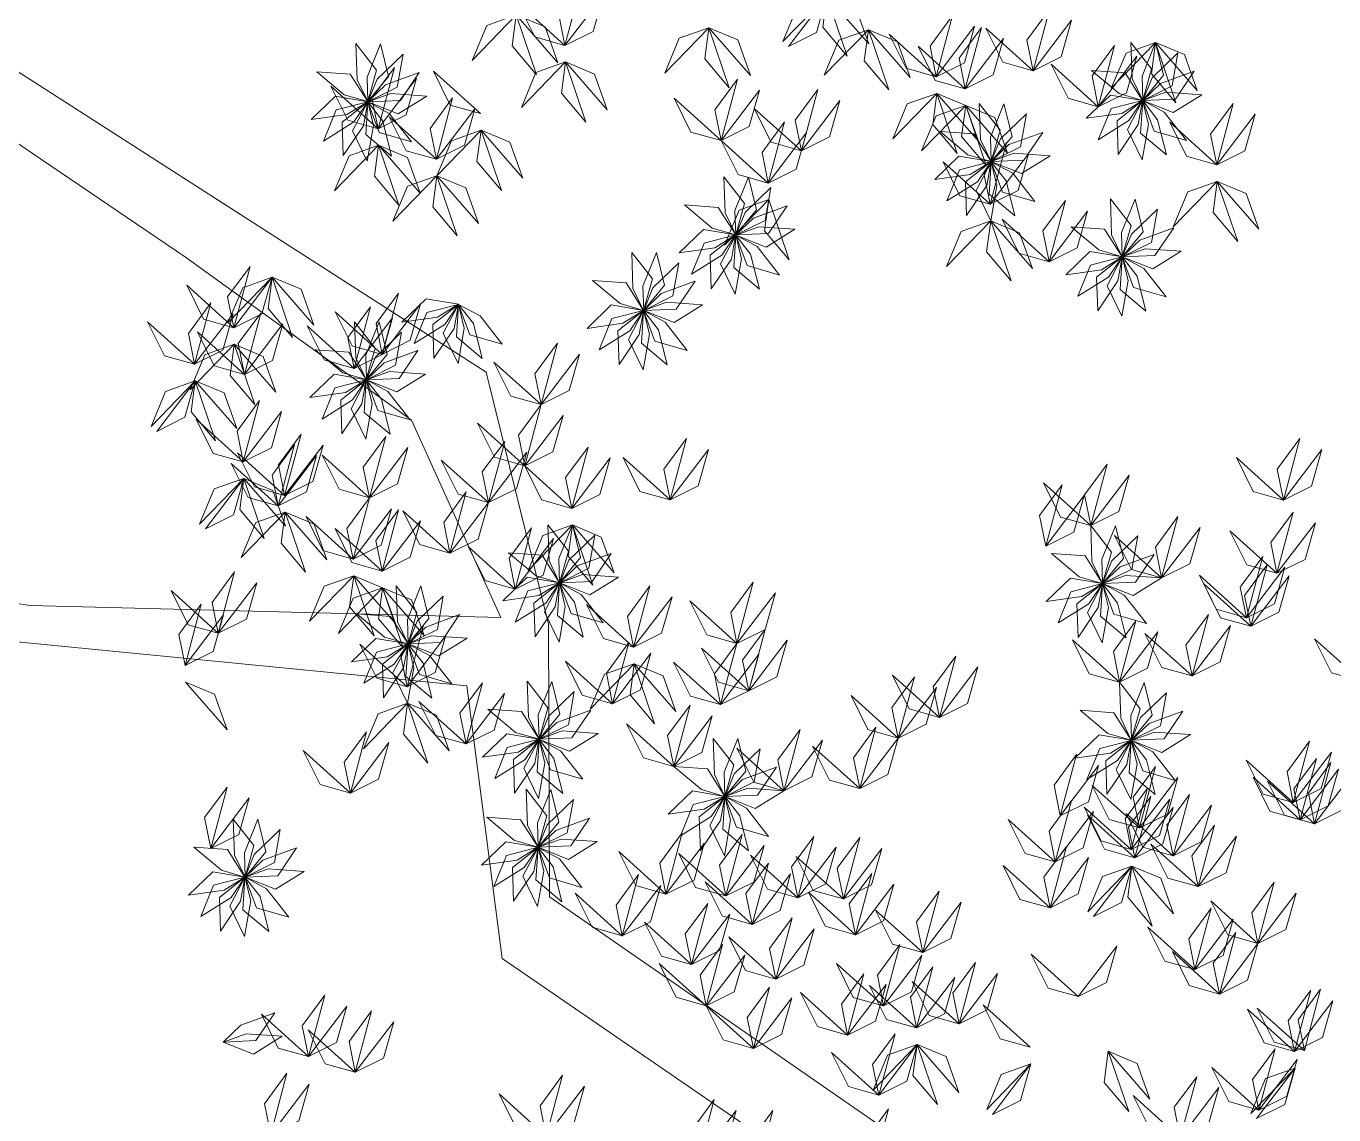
# Model space of a CAD drawing. Header units: inches. Extents: x 4350 to 28384, y -6772 to 993.
# Drawn here: x 8049.1 to 8172.7, y 665.7 to 768.6 of the extents above; entities that cross this region are included whole.
import ezdxf

# ---------------------------------------------------------------- set-up
doc = ezdxf.new("R2010")
doc.units = ezdxf.units.IN
doc.header["$MEASUREMENT"] = 0
doc.layers.add('nascosti', color=1, linetype='Continuous')

msp = doc.modelspace()

# ---------------------------------------------------------------- linework, layer by layer
at = {"layer": 'nascosti', "linetype": 'Continuous', "lineweight": 0}
for points in [[(8201.26, 802.73), (8207.9, 751.17), (8197.17, 690.52), (8179.27, 651.12), (8139.26, 658.06), (8098.54, 686.28), (8098.44, 712.07), (8092.54, 735.9), (8037.6, 771.15)], [(8037.63, 764.71), (8064.13, 746.75), (8085.47, 731.36), (8093.92, 712.69), (8049.43, 713.81), (7974.59, 725.13)], [(8046.22, 710.58), (8090.72, 706.23), (8094.04, 680.46), (8136.07, 651.6), (8156.09, 643.3), (8165.12, 642.04), (8167.71, 637.54), (8167.09, 633.02), (8161.95, 625.91), (8133.69, 598.08), (8113.76, 583.81), (8085.42, 575.32), (8066.06, 578.47), (8031.86, 587.37)]]:
    msp.add_lwpolyline(points, dxfattribs=at)
at = {"layer": 'nascosti', "lineweight": 0}
for points in [[(8099.99, 766.79), (8099.4, 769.69), (8101.53, 772.58), (8099.99, 766.79)], [(8099.99, 766.79), (8102.64, 768.11), (8103.62, 771.56), (8099.99, 766.79)], [(8124.76, 771.45), (8121.96, 770.45), (8120.58, 767.14), (8124.76, 771.45)], [(8121.13, 766.68), (8123.78, 768), (8124.76, 771.45), (8121.13, 766.68)], [(8124.76, 771.45), (8124.37, 768.51), (8126.68, 765.77), (8124.76, 771.45)], [(8124.76, 771.45), (8127.49, 770.31), (8128.7, 766.93), (8124.76, 771.45)], [(8099.99, 766.79), (8097.14, 767.59), (8095.54, 770.81), (8099.99, 766.79)], [(8095.38, 769.67), (8092.59, 768.68), (8091.21, 765.37), (8095.38, 769.67)], [(8095.38, 769.67), (8094.99, 766.74), (8097.31, 763.99), (8095.38, 769.67)], [(8095.38, 769.67), (8098.12, 768.53), (8099.32, 765.15), (8095.38, 769.67)], [(8135.09, 763.82), (8134.51, 766.72), (8136.64, 769.61), (8135.09, 763.82)], [(8144.25, 764.38), (8143.66, 767.29), (8145.79, 770.18), (8144.25, 764.38)], [(8144.25, 764.38), (8146.9, 765.7), (8147.88, 769.16), (8144.25, 764.38)], [(8113.59, 768.46), (8110.8, 767.46), (8109.42, 764.15), (8113.59, 768.46)], [(8113.59, 768.46), (8113.2, 765.52), (8115.52, 762.78), (8113.59, 768.46)], [(8113.59, 768.46), (8116.33, 767.32), (8117.53, 763.94), (8113.59, 768.46)], [(8128.68, 768.27), (8125.88, 767.28), (8124.5, 763.96), (8128.68, 768.27)], [(8128.68, 768.27), (8128.29, 765.33), (8130.6, 762.59), (8128.68, 768.27)], [(8128.68, 768.27), (8131.41, 767.13), (8132.62, 763.75), (8128.68, 768.27)], [(8135.09, 763.82), (8132.24, 764.62), (8130.64, 767.84), (8135.09, 763.82)], [(8135.09, 763.82), (8137.75, 765.14), (8138.72, 768.59), (8135.09, 763.82)], [(8137.83, 762.68), (8137.24, 765.58), (8139.37, 768.47), (8137.83, 762.68)], [(8144.25, 764.38), (8141.39, 765.19), (8139.79, 768.4), (8144.25, 764.38)], [(8080.23, 766.95), (8080.34, 763.54), (8081.35, 761.47), (8082.18, 764.44), (8080.23, 766.95)], [(8082.56, 766.93), (8081.28, 763.77), (8081.35, 761.47), (8083.32, 763.84), (8082.56, 766.93)], [(8137.83, 762.68), (8134.98, 763.48), (8133.38, 766.7), (8137.83, 762.68)], [(8137.83, 762.68), (8140.48, 764), (8141.46, 767.45), (8137.83, 762.68)], [(8150.41, 760.99), (8149.83, 763.9), (8151.95, 766.79), (8150.41, 760.99)], [(8155.82, 767.05), (8153.03, 766.06), (8151.64, 762.74), (8155.82, 767.05)], [(8153.49, 767.07), (8153.61, 763.66), (8154.61, 761.59), (8155.44, 764.56), (8153.49, 767.07)], [(8155.82, 767.05), (8154.54, 763.89), (8154.61, 761.59), (8156.58, 763.96), (8155.82, 767.05)], [(8155.82, 767.05), (8155.43, 764.11), (8157.74, 761.37), (8155.82, 767.05)], [(8155.82, 767.05), (8158.55, 765.91), (8159.76, 762.53), (8155.82, 767.05)], [(8084.68, 765.97), (8082.23, 763.6), (8081.35, 761.46), (8084.12, 762.83), (8084.68, 765.97)], [(8150.41, 760.99), (8153.06, 762.31), (8154.04, 765.77), (8150.41, 760.99)], [(8157.94, 766.09), (8155.49, 763.72), (8154.62, 761.58), (8157.38, 762.95), (8157.94, 766.09)], [(8076.52, 764.3), (8079.13, 762.11), (8081.34, 761.47), (8079.69, 764.07), (8076.52, 764.3)], [(8086.22, 764.22), (8083.02, 763.06), (8081.35, 761.46), (8084.44, 761.59), (8086.22, 764.22)], [(8082.32, 758.91), (8081.73, 761.82), (8083.86, 764.71), (8082.32, 758.91)], [(8092, 760.33), (8089.15, 761.14), (8087.55, 764.35), (8092, 760.33)], [(8100.04, 765.22), (8097.25, 764.22), (8095.87, 760.91), (8100.04, 765.22)], [(8100.04, 765.22), (8099.65, 762.28), (8101.97, 759.54), (8100.04, 765.22)], [(8100.04, 765.22), (8102.78, 764.08), (8103.98, 760.7), (8100.04, 765.22)], [(8150.41, 760.99), (8147.56, 761.8), (8145.96, 765.01), (8150.41, 760.99)], [(8149.78, 764.42), (8152.39, 762.23), (8154.6, 761.59), (8152.95, 764.19), (8149.78, 764.42)], [(8159.48, 764.34), (8156.28, 763.18), (8154.62, 761.58), (8157.7, 761.71), (8159.48, 764.34)], [(8082.32, 758.91), (8079.46, 759.72), (8077.86, 762.93), (8082.32, 758.91)], [(8082.32, 758.91), (8084.97, 760.23), (8085.95, 763.69), (8082.32, 758.91)], [(8114.75, 757.79), (8114.17, 760.69), (8116.29, 763.58), (8114.75, 757.79)], [(8076, 759.77), (8079.38, 760.24), (8081.34, 761.46), (8078.3, 761.97), (8076, 759.77)], [(8086.92, 762), (8083.52, 762.24), (8081.35, 761.46), (8084.22, 760.32), (8086.92, 762)], [(8087.83, 756.02), (8087.24, 758.93), (8089.37, 761.82), (8087.83, 756.02)], [(8114.75, 757.79), (8111.9, 758.59), (8110.3, 761.81), (8114.75, 757.79)], [(8114.75, 757.79), (8117.4, 759.11), (8118.38, 762.56), (8114.75, 757.79)], [(8122.34, 756.81), (8121.76, 759.72), (8123.89, 762.61), (8122.34, 756.81)], [(8122.34, 756.81), (8125, 758.14), (8125.98, 761.59), (8122.34, 756.81)], [(8135.15, 762.25), (8132.35, 761.26), (8130.97, 757.94), (8135.15, 762.25)], [(8135.15, 762.25), (8134.76, 759.31), (8137.07, 756.57), (8135.15, 762.25)], [(8135.15, 762.25), (8137.88, 761.11), (8139.09, 757.73), (8135.15, 762.25)], [(8149.26, 759.89), (8152.64, 760.36), (8154.6, 761.58), (8151.56, 762.09), (8149.26, 759.89)], [(8150.41, 757.86), (8153.3, 759.67), (8154.6, 761.58), (8151.61, 760.81), (8150.41, 757.86)], [(8152.29, 756.48), (8154.19, 759.3), (8154.6, 761.57), (8152.18, 759.66), (8152.29, 756.48)], [(8154.56, 755.97), (8155.15, 759.33), (8154.6, 761.57), (8153.17, 758.84), (8154.56, 755.97)], [(8156.85, 756.44), (8156.02, 759.75), (8154.61, 761.57), (8154.41, 758.49), (8156.85, 756.44)], [(8158.74, 757.79), (8156.64, 760.48), (8154.61, 761.57), (8155.69, 758.68), (8158.74, 757.79)], [(8160.19, 762.12), (8156.79, 762.36), (8154.62, 761.57), (8157.48, 760.44), (8160.19, 762.12)], [(8077.15, 757.74), (8080.04, 759.55), (8081.34, 761.46), (8078.35, 760.69), (8077.15, 757.74)], [(8079.02, 756.36), (8080.93, 759.18), (8081.34, 761.45), (8078.92, 759.54), (8079.02, 756.36)], [(8081.3, 755.85), (8081.89, 759.21), (8081.34, 761.45), (8079.91, 758.72), (8081.3, 755.85)], [(8083.58, 756.32), (8082.76, 759.63), (8081.35, 761.45), (8081.15, 758.37), (8083.58, 756.32)], [(8085.48, 757.67), (8083.38, 760.36), (8081.35, 761.45), (8082.42, 758.56), (8085.48, 757.67)], [(8087.83, 756.02), (8090.48, 757.34), (8091.46, 760.8), (8087.83, 756.02)], [(8122.34, 756.81), (8119.49, 757.62), (8117.89, 760.83), (8122.34, 756.81)], [(8137.88, 761.11), (8135.09, 760.11), (8133.71, 756.8), (8137.88, 761.11)], [(8137.88, 761.11), (8137.49, 758.17), (8139.81, 755.43), (8137.88, 761.11)], [(8137.88, 761.11), (8140.62, 759.97), (8141.82, 756.59), (8137.88, 761.11)], [(8139.16, 761.29), (8139.28, 757.89), (8140.29, 755.81), (8141.12, 758.78), (8139.16, 761.29)], [(8141.49, 761.27), (8140.22, 758.11), (8140.29, 755.81), (8142.26, 758.18), (8141.49, 761.27)], [(8143.62, 760.31), (8141.16, 757.94), (8140.29, 755.8), (8143.06, 757.18), (8143.62, 760.31)], [(8161.61, 755.5), (8161.02, 758.4), (8163.15, 761.29), (8161.61, 755.5)], [(8087.83, 756.02), (8084.98, 756.83), (8083.38, 760.04), (8087.83, 756.02)], [(8119.2, 753.77), (8118.62, 756.67), (8120.74, 759.56), (8119.2, 753.77)], [(8161.61, 755.5), (8158.75, 756.3), (8157.16, 759.52), (8161.61, 755.5)], [(8161.61, 755.5), (8164.26, 756.82), (8165.24, 760.27), (8161.61, 755.5)], [(8092.06, 758.76), (8089.26, 757.77), (8087.88, 754.45), (8092.06, 758.76)], [(8092.06, 758.76), (8091.67, 755.82), (8093.98, 753.08), (8092.06, 758.76)], [(8092.06, 758.76), (8094.79, 757.62), (8096, 754.24), (8092.06, 758.76)], [(8119.2, 753.77), (8121.86, 755.09), (8122.83, 758.54), (8119.2, 753.77)], [(8135.45, 758.64), (8138.06, 756.45), (8140.28, 755.81), (8138.63, 758.41), (8135.45, 758.64)], [(8145.16, 758.56), (8141.96, 757.4), (8140.29, 755.8), (8143.37, 755.93), (8145.16, 758.56)], [(8082.37, 757.35), (8079.58, 756.35), (8078.19, 753.04), (8082.37, 757.35)], [(8082.37, 757.35), (8081.98, 754.41), (8084.29, 751.67), (8082.37, 757.35)], [(8082.37, 757.35), (8085.1, 756.2), (8086.31, 752.82), (8082.37, 757.35)], [(8119.2, 753.77), (8116.35, 754.57), (8114.75, 757.79), (8119.2, 753.77)], [(8140.19, 751.76), (8139.6, 754.67), (8141.73, 757.56), (8140.19, 751.76)], [(8134.94, 754.11), (8138.31, 754.59), (8140.28, 755.8), (8137.23, 756.32), (8134.94, 754.11)], [(8140.19, 751.76), (8137.33, 752.57), (8135.73, 755.78), (8140.19, 751.76)], [(8136.09, 752.08), (8138.98, 753.89), (8140.28, 755.8), (8137.29, 755.03), (8136.09, 752.08)], [(8137.96, 750.7), (8139.87, 753.53), (8140.28, 755.8), (8137.86, 753.88), (8137.96, 750.7)], [(8140.24, 750.2), (8140.83, 753.55), (8140.28, 755.79), (8138.85, 753.06), (8140.24, 750.2)], [(8142.52, 750.66), (8141.7, 753.97), (8140.28, 755.79), (8140.09, 752.71), (8142.52, 750.66)], [(8140.19, 751.76), (8142.84, 753.08), (8143.82, 756.54), (8140.19, 751.76)], [(8145.86, 756.34), (8142.46, 756.58), (8140.29, 755.8), (8143.16, 754.66), (8145.86, 756.34)], [(8144.42, 752.02), (8142.32, 754.7), (8140.29, 755.79), (8141.36, 752.9), (8144.42, 752.02)], [(8087.88, 754.45), (8085.09, 753.46), (8083.71, 750.15), (8087.88, 754.45)], [(8087.88, 754.45), (8087.49, 751.52), (8089.81, 748.77), (8087.88, 754.45)], [(8087.88, 754.45), (8090.62, 753.31), (8091.82, 749.93), (8087.88, 754.45)], [(8115.01, 754.35), (8115.13, 750.94), (8116.13, 748.87), (8116.96, 751.84), (8115.01, 754.35)], [(8117.34, 754.33), (8116.06, 751.17), (8116.14, 748.86), (8118.1, 751.24), (8117.34, 754.33)], [(8119.46, 753.36), (8117.01, 751), (8116.14, 748.86), (8118.9, 750.23), (8119.46, 753.36)], [(8161.66, 753.93), (8158.87, 752.93), (8157.49, 749.62), (8161.66, 753.93)], [(8161.66, 753.93), (8161.27, 750.99), (8163.59, 748.25), (8161.66, 753.93)], [(8161.66, 753.93), (8164.4, 752.79), (8165.6, 749.41), (8161.66, 753.93)], [(8111.3, 751.7), (8113.91, 749.51), (8116.13, 748.86), (8114.47, 751.47), (8111.3, 751.7)], [(8119.25, 752.2), (8116.46, 751.2), (8115.08, 747.89), (8119.25, 752.2)], [(8119.25, 752.2), (8118.86, 749.26), (8121.18, 746.52), (8119.25, 752.2)], [(8145.77, 746.33), (8145.18, 749.24), (8147.31, 752.13), (8145.77, 746.33)], [(8151.55, 752.28), (8151.67, 748.87), (8152.67, 746.79), (8153.5, 749.77), (8151.55, 752.28)], [(8153.88, 752.26), (8152.6, 749.1), (8152.68, 746.79), (8154.64, 749.17), (8153.88, 752.26)], [(8121.01, 751.62), (8117.81, 750.45), (8116.14, 748.86), (8119.22, 748.99), (8121.01, 751.62)], [(8145.77, 746.33), (8148.42, 747.65), (8149.4, 751.11), (8145.77, 746.33)], [(8156, 751.29), (8153.55, 748.93), (8152.68, 746.79), (8155.44, 748.16), (8156, 751.29)], [(8110.79, 747.17), (8114.16, 747.64), (8116.12, 748.86), (8113.08, 749.37), (8110.79, 747.17)], [(8121.71, 749.4), (8118.31, 749.64), (8116.14, 748.85), (8119.01, 747.72), (8121.71, 749.4)], [(8140.24, 750.2), (8137.45, 749.2), (8136.06, 745.89), (8140.24, 750.2)], [(8140.24, 750.2), (8139.85, 747.26), (8142.16, 744.52), (8140.24, 750.2)], [(8140.24, 750.2), (8142.97, 749.06), (8144.18, 745.68), (8140.24, 750.2)], [(8145.77, 746.33), (8142.91, 747.14), (8141.31, 750.35), (8145.77, 746.33)], [(8147.84, 749.63), (8150.45, 747.44), (8152.67, 746.79), (8151.01, 749.4), (8147.84, 749.63)], [(8157.55, 749.55), (8154.34, 748.38), (8152.68, 746.79), (8155.76, 746.92), (8157.55, 749.55)], [(8111.94, 745.14), (8114.83, 746.95), (8116.12, 748.86), (8113.14, 748.09), (8111.94, 745.14)], [(8113.81, 743.76), (8115.72, 746.58), (8116.12, 748.85), (8113.71, 746.94), (8113.81, 743.76)], [(8116.09, 743.25), (8116.68, 746.61), (8116.13, 748.85), (8114.7, 746.12), (8116.09, 743.25)], [(8118.37, 743.72), (8117.54, 747.03), (8116.13, 748.85), (8115.94, 745.77), (8118.37, 743.72)], [(8120.27, 745.07), (8118.17, 747.76), (8116.13, 748.85), (8117.21, 745.96), (8120.27, 745.07)], [(8106.3, 747.21), (8106.42, 743.81), (8107.42, 741.73), (8108.25, 744.7), (8106.3, 747.21)], [(8108.63, 747.19), (8107.35, 744.03), (8107.43, 741.73), (8109.39, 744.1), (8108.63, 747.19)], [(8147.33, 745.1), (8150.7, 745.57), (8152.66, 746.79), (8149.62, 747.3), (8147.33, 745.1)], [(8148.48, 743.07), (8151.37, 744.88), (8152.66, 746.78), (8149.67, 746.02), (8148.48, 743.07)], [(8150.35, 741.68), (8152.26, 744.51), (8152.66, 746.78), (8150.25, 744.86), (8150.35, 741.68)], [(8152.63, 741.18), (8153.22, 744.54), (8152.67, 746.78), (8151.24, 744.04), (8152.63, 741.18)], [(8154.91, 741.65), (8154.08, 744.95), (8152.67, 746.78), (8152.48, 743.7), (8154.91, 741.65)], [(8156.81, 743), (8154.71, 745.69), (8152.67, 746.78), (8153.75, 743.89), (8156.81, 743)], [(8158.25, 747.33), (8154.85, 747.56), (8152.68, 746.78), (8155.55, 745.65), (8158.25, 747.33)], [(8068.68, 740.09), (8068.09, 743), (8070.22, 745.89), (8068.68, 740.09)], [(8110.75, 746.23), (8108.3, 743.86), (8107.43, 741.72), (8110.19, 743.1), (8110.75, 746.23)], [(8072.31, 744.86), (8069.52, 743.87), (8068.13, 740.56), (8072.31, 744.86)], [(8068.68, 740.09), (8071.33, 741.41), (8072.31, 744.86), (8068.68, 740.09)], [(8072.31, 744.86), (8071.92, 741.92), (8074.23, 739.18), (8072.31, 744.86)], [(8072.31, 744.86), (8075.04, 743.72), (8076.25, 740.34), (8072.31, 744.86)], [(8102.59, 744.56), (8105.2, 742.37), (8107.42, 741.73), (8105.76, 744.33), (8102.59, 744.56)], [(8112.3, 744.48), (8109.09, 743.32), (8107.43, 741.72), (8110.51, 741.85), (8112.3, 744.48)], [(8068.68, 740.09), (8065.82, 740.9), (8064.23, 744.11), (8068.68, 740.09)], [(8082.71, 737.57), (8082.13, 740.48), (8084.26, 743.37), (8082.71, 737.57)], [(8064.98, 736.64), (8064.39, 739.54), (8066.52, 742.43), (8064.98, 736.64)], [(8080.06, 736.25), (8079.47, 739.16), (8081.6, 742.05), (8080.06, 736.25)], [(8082.71, 737.57), (8085.37, 738.9), (8086.34, 742.35), (8082.71, 737.57)], [(8084.58, 740.62), (8087.95, 741.09), (8089.92, 742.31), (8086.87, 742.82), (8084.58, 740.62)], [(8085.73, 738.59), (8088.62, 740.4), (8089.92, 742.3), (8086.93, 741.54), (8085.73, 738.59)], [(8087.6, 737.21), (8089.51, 740.03), (8089.92, 742.3), (8087.5, 740.39), (8087.6, 737.21)], [(8089.88, 736.7), (8090.47, 740.06), (8089.92, 742.3), (8088.49, 739.57), (8089.88, 736.7)], [(8092.16, 737.17), (8091.34, 740.48), (8089.92, 742.3), (8089.73, 739.22), (8092.16, 737.17)], [(8094.06, 738.52), (8091.96, 741.21), (8089.93, 742.3), (8091, 739.41), (8094.06, 738.52)], [(8102.08, 740.03), (8105.45, 740.51), (8107.41, 741.72), (8104.37, 742.24), (8102.08, 740.03)], [(8113, 742.26), (8109.6, 742.5), (8107.43, 741.72), (8110.3, 740.58), (8113, 742.26)], [(8064.98, 736.64), (8062.13, 737.44), (8060.53, 740.66), (8064.98, 736.64)], [(8064.98, 736.64), (8067.63, 737.96), (8068.61, 741.41), (8064.98, 736.64)], [(8069.69, 735.68), (8069.11, 738.59), (8071.24, 741.48), (8069.69, 735.68)], [(8082.71, 737.57), (8079.86, 738.38), (8078.26, 741.59), (8082.71, 737.57)], [(8080.06, 736.25), (8082.71, 737.57), (8083.69, 741.03), (8080.06, 736.25)], [(8080.09, 740.66), (8080.21, 737.25), (8081.21, 735.18), (8082.04, 738.15), (8080.09, 740.66)], [(8082.42, 740.64), (8081.15, 737.48), (8081.22, 735.18), (8083.18, 737.55), (8082.42, 740.64)], [(8103.22, 738), (8106.11, 739.81), (8107.41, 741.72), (8104.42, 740.95), (8103.22, 738)], [(8105.1, 736.62), (8107, 739.44), (8107.41, 741.71), (8105, 739.8), (8105.1, 736.62)], [(8107.37, 736.12), (8107.97, 739.47), (8107.42, 741.71), (8105.99, 738.98), (8107.37, 736.12)], [(8109.66, 736.58), (8108.83, 739.89), (8107.42, 741.71), (8107.23, 738.63), (8109.66, 736.58)], [(8111.55, 737.94), (8109.46, 740.62), (8107.42, 741.71), (8108.5, 738.82), (8111.55, 737.94)], [(8069.69, 735.68), (8066.84, 736.49), (8065.24, 739.7), (8069.69, 735.68)], [(8069.69, 735.68), (8072.35, 737), (8073.32, 740.46), (8069.69, 735.68)], [(8080.06, 736.25), (8077.21, 737.06), (8075.61, 740.27), (8080.06, 736.25)], [(8084.54, 739.68), (8082.09, 737.31), (8081.22, 735.17), (8083.98, 736.54), (8084.54, 739.68)], [(8068.73, 738.52), (8065.94, 737.53), (8064.56, 734.22), (8068.73, 738.52)], [(8068.73, 738.52), (8068.34, 735.58), (8070.66, 732.84), (8068.73, 738.52)], [(8068.73, 738.52), (8071.47, 737.38), (8072.67, 734), (8068.73, 738.52)], [(8097.73, 732.82), (8097.14, 735.73), (8099.27, 738.62), (8097.73, 732.82)], [(8076.38, 738.01), (8078.99, 735.82), (8081.21, 735.18), (8079.56, 737.78), (8076.38, 738.01)], [(8086.09, 737.93), (8082.89, 736.77), (8081.22, 735.17), (8084.3, 735.3), (8086.09, 737.93)], [(8097.73, 732.82), (8094.87, 733.63), (8093.27, 736.84), (8097.73, 732.82)], [(8097.73, 732.82), (8100.38, 734.15), (8101.36, 737.6), (8097.73, 732.82)], [(8075.87, 733.48), (8079.24, 733.96), (8081.2, 735.17), (8078.16, 735.69), (8075.87, 733.48)], [(8086.79, 735.71), (8083.39, 735.95), (8081.22, 735.17), (8084.09, 734.03), (8086.79, 735.71)], [(8065.03, 735.07), (8062.24, 734.07), (8060.86, 730.76), (8065.03, 735.07)], [(8061.4, 730.29), (8064.05, 731.62), (8065.03, 735.07), (8061.4, 730.29)], [(8065.03, 735.07), (8064.64, 732.13), (8066.96, 729.39), (8065.03, 735.07)], [(8065.03, 735.07), (8067.77, 733.93), (8068.97, 730.55), (8065.03, 735.07)], [(8077.02, 731.45), (8079.91, 733.26), (8081.2, 735.17), (8078.22, 734.4), (8077.02, 731.45)], [(8078.89, 730.07), (8080.8, 732.89), (8081.21, 735.16), (8078.79, 733.25), (8078.89, 730.07)], [(8081.17, 729.56), (8081.76, 732.92), (8081.21, 735.16), (8079.78, 732.43), (8081.17, 729.56)], [(8083.45, 730.03), (8082.63, 733.34), (8081.21, 735.16), (8081.02, 732.08), (8083.45, 730.03)], [(8085.35, 731.39), (8083.25, 734.07), (8081.22, 735.16), (8082.29, 732.27), (8085.35, 731.39)], [(8069.57, 727.41), (8068.99, 730.31), (8071.12, 733.2), (8069.57, 727.41)], [(8069.57, 727.41), (8072.23, 728.73), (8073.2, 732.18), (8069.57, 727.41)], [(8096.18, 727.03), (8095.6, 729.93), (8097.73, 732.82), (8096.18, 727.03)], [(8069.57, 727.41), (8066.72, 728.21), (8065.12, 731.43), (8069.57, 727.41)], [(8096.18, 727.03), (8093.33, 727.84), (8091.73, 731.05), (8096.18, 727.03)], [(8096.18, 727.03), (8098.84, 728.35), (8099.81, 731.8), (8096.18, 727.03)], [(8073.49, 724.23), (8072.91, 727.14), (8075.04, 730.03), (8073.49, 724.23)], [(8081.51, 724.01), (8080.92, 726.91), (8083.05, 729.8), (8081.51, 724.01)], [(8109.93, 723.81), (8109.35, 726.71), (8111.47, 729.6), (8109.93, 723.81)], [(8167.92, 723.8), (8167.33, 726.71), (8169.46, 729.6), (8167.92, 723.8)], [(8073.49, 724.23), (8070.64, 725.04), (8069.04, 728.25), (8073.49, 724.23)], [(8072.88, 723.24), (8072.3, 726.15), (8074.42, 729.04), (8072.88, 723.24)], [(8073.49, 724.23), (8076.15, 725.55), (8077.12, 729), (8073.49, 724.23)], [(8081.51, 724.01), (8084.16, 725.33), (8085.14, 728.78), (8081.51, 724.01)], [(8092.75, 723.55), (8092.16, 726.45), (8094.29, 729.34), (8092.75, 723.55)], [(8092.75, 723.55), (8095.4, 724.87), (8096.38, 728.32), (8092.75, 723.55)], [(8100.64, 723.01), (8100.05, 725.92), (8102.18, 728.81), (8100.64, 723.01)], [(8109.93, 723.81), (8112.59, 725.13), (8113.56, 728.58), (8109.93, 723.81)], [(8167.92, 723.8), (8170.57, 725.12), (8171.55, 728.58), (8167.92, 723.8)], [(8072.88, 723.24), (8070.03, 724.05), (8068.43, 727.26), (8072.88, 723.24)], [(8072.88, 723.24), (8075.54, 724.56), (8076.51, 728.02), (8072.88, 723.24)], [(8081.51, 724.01), (8078.65, 724.81), (8077.05, 728.03), (8081.51, 724.01)], [(8092.75, 723.55), (8089.89, 724.35), (8088.29, 727.57), (8092.75, 723.55)], [(8100.64, 723.01), (8097.78, 723.82), (8096.18, 727.03), (8100.64, 723.01)], [(8100.64, 723.01), (8103.29, 724.33), (8104.27, 727.78), (8100.64, 723.01)], [(8109.93, 723.81), (8107.08, 724.61), (8105.48, 727.83), (8109.93, 723.81)], [(8149.7, 721.39), (8149.11, 724.29), (8151.24, 727.18), (8149.7, 721.39)], [(8167.92, 723.8), (8165.06, 724.61), (8163.47, 727.82), (8167.92, 723.8)], [(8069.63, 725.84), (8066.83, 724.85), (8065.45, 721.53), (8069.63, 725.84)], [(8066, 721.07), (8068.65, 722.39), (8069.63, 725.84), (8066, 721.07)], [(8069.63, 725.84), (8069.24, 722.9), (8071.55, 720.16), (8069.63, 725.84)], [(8069.63, 725.84), (8072.36, 724.7), (8073.57, 721.32), (8069.63, 725.84)], [(8149.7, 721.39), (8152.35, 722.71), (8153.33, 726.16), (8149.7, 721.39)], [(8089.12, 718.77), (8088.53, 721.68), (8090.66, 724.57), (8089.12, 718.77)], [(8145.45, 719.44), (8144.86, 722.35), (8146.99, 725.24), (8145.45, 719.44)], [(8149.7, 721.39), (8146.84, 722.19), (8145.24, 725.41), (8149.7, 721.39)], [(8079.96, 718.21), (8079.38, 721.12), (8081.51, 724.01), (8079.96, 718.21)], [(8089.12, 718.77), (8091.77, 720.09), (8092.75, 723.55), (8089.12, 718.77)], [(8145.45, 719.44), (8148.1, 720.76), (8149.08, 724.22), (8145.45, 719.44)], [(8073.55, 722.66), (8070.75, 721.67), (8069.37, 718.36), (8073.55, 722.66)], [(8073.55, 722.66), (8073.16, 719.72), (8075.47, 716.98), (8073.55, 722.66)], [(8073.55, 722.66), (8076.28, 721.52), (8077.49, 718.14), (8073.55, 722.66)], [(8079.96, 718.21), (8077.11, 719.02), (8075.51, 722.23), (8079.96, 718.21)], [(8079.96, 718.21), (8082.62, 719.53), (8083.59, 722.98), (8079.96, 718.21)], [(8082.7, 717.07), (8082.12, 719.98), (8084.24, 722.87), (8082.7, 717.07)], [(8089.12, 718.77), (8086.26, 719.58), (8084.66, 722.79), (8089.12, 718.77)], [(8156.39, 716.44), (8155.81, 719.34), (8157.94, 722.23), (8156.39, 716.44)], [(8167.3, 716.87), (8166.71, 719.77), (8168.84, 722.66), (8167.3, 716.87)], [(8082.7, 717.07), (8079.85, 717.88), (8078.25, 721.09), (8082.7, 717.07)], [(8082.7, 717.07), (8085.35, 718.39), (8086.33, 721.84), (8082.7, 717.07)], [(8095.28, 715.38), (8094.7, 718.29), (8096.82, 721.18), (8095.28, 715.38)], [(8100.69, 721.44), (8097.9, 720.45), (8096.51, 717.14), (8100.69, 721.44)], [(8098.36, 721.46), (8098.48, 718.06), (8099.48, 715.98), (8100.31, 718.95), (8098.36, 721.46)], [(8100.69, 721.44), (8099.41, 718.28), (8099.48, 715.98), (8101.45, 718.35), (8100.69, 721.44)], [(8100.69, 721.44), (8100.3, 718.5), (8102.61, 715.76), (8100.69, 721.44)], [(8100.69, 721.44), (8103.42, 720.3), (8104.63, 716.92), (8100.69, 721.44)], [(8149.7, 721.39), (8149.81, 717.98), (8150.82, 715.9), (8151.65, 718.87), (8149.7, 721.39)], [(8152.03, 721.37), (8150.75, 718.21), (8150.82, 715.9), (8152.79, 718.28), (8152.03, 721.37)], [(8156.39, 716.44), (8159.05, 717.76), (8160.03, 721.21), (8156.39, 716.44)], [(8167.3, 716.87), (8164.45, 717.67), (8162.85, 720.89), (8167.3, 716.87)], [(8167.3, 716.87), (8169.95, 718.19), (8170.93, 721.64), (8167.3, 716.87)], [(8095.28, 715.38), (8097.94, 716.7), (8098.91, 720.16), (8095.28, 715.38)], [(8102.81, 720.48), (8100.36, 718.11), (8099.49, 715.97), (8102.25, 717.35), (8102.81, 720.48)], [(8154.15, 720.4), (8151.7, 718.04), (8150.82, 715.9), (8153.59, 717.27), (8154.15, 720.4)], [(8156.39, 716.44), (8153.54, 717.24), (8151.94, 720.45), (8156.39, 716.44)], [(8095.28, 715.38), (8092.43, 716.19), (8090.83, 719.4), (8095.28, 715.38)], [(8094.65, 718.81), (8097.26, 716.62), (8099.47, 715.98), (8097.82, 718.58), (8094.65, 718.81)], [(8104.36, 718.73), (8101.15, 717.57), (8099.49, 715.97), (8102.57, 716.1), (8104.36, 718.73)], [(8145.98, 718.74), (8148.6, 716.55), (8150.81, 715.9), (8149.16, 718.51), (8145.98, 718.74)], [(8155.69, 718.66), (8152.49, 717.49), (8150.82, 715.9), (8153.91, 716.02), (8155.69, 718.66)], [(8164.41, 712.67), (8163.83, 715.57), (8165.96, 718.46), (8164.41, 712.67)], [(8164.82, 711.86), (8164.23, 714.77), (8166.36, 717.66), (8164.82, 711.86)], [(8164.41, 712.67), (8167.07, 713.99), (8168.04, 717.44), (8164.41, 712.67)], [(8067.21, 711.21), (8066.63, 714.11), (8068.76, 717), (8067.21, 711.21)], [(8067.21, 711.21), (8069.87, 712.53), (8070.85, 715.98), (8067.21, 711.21)], [(8080.02, 716.64), (8077.22, 715.65), (8075.84, 712.34), (8080.02, 716.64)], [(8080.02, 716.64), (8079.63, 713.7), (8081.94, 710.96), (8080.02, 716.64)], [(8080.02, 716.64), (8082.75, 715.5), (8083.96, 712.12), (8080.02, 716.64)], [(8094.13, 714.28), (8097.51, 714.76), (8099.47, 715.97), (8096.43, 716.49), (8094.13, 714.28)], [(8095.28, 712.25), (8098.17, 714.06), (8099.47, 715.97), (8096.48, 715.2), (8095.28, 712.25)], [(8097.16, 710.87), (8099.06, 713.69), (8099.47, 715.96), (8097.05, 714.05), (8097.16, 710.87)], [(8099.43, 710.37), (8100.02, 713.72), (8099.47, 715.96), (8098.05, 713.23), (8099.43, 710.37)], [(8101.72, 710.83), (8100.89, 714.14), (8099.48, 715.96), (8099.28, 712.88), (8101.72, 710.83)], [(8103.61, 712.19), (8101.51, 714.87), (8099.48, 715.96), (8100.56, 713.07), (8103.61, 712.19)], [(8105.06, 716.51), (8101.66, 716.75), (8099.49, 715.97), (8102.35, 714.83), (8105.06, 716.51)], [(8116.24, 710.24), (8115.66, 713.15), (8117.79, 716.04), (8116.24, 710.24)], [(8145.47, 714.21), (8148.85, 714.68), (8150.81, 715.9), (8147.77, 716.41), (8145.47, 714.21)], [(8146.62, 712.18), (8149.51, 713.99), (8150.81, 715.89), (8147.82, 715.13), (8146.62, 712.18)], [(8148.49, 710.79), (8150.4, 713.62), (8150.81, 715.89), (8148.39, 713.97), (8148.49, 710.79)], [(8150.77, 710.29), (8151.36, 713.65), (8150.81, 715.89), (8149.38, 713.15), (8150.77, 710.29)], [(8153.05, 710.76), (8152.23, 714.06), (8150.82, 715.89), (8150.62, 712.81), (8153.05, 710.76)], [(8156.39, 716.44), (8152.99, 716.67), (8150.82, 715.89), (8153.69, 714.76), (8156.39, 716.44)], [(8154.95, 712.11), (8152.85, 714.8), (8150.82, 715.89), (8151.89, 713), (8154.95, 712.11)], [(8164.41, 712.67), (8161.56, 713.47), (8159.96, 716.68), (8164.41, 712.67)], [(8164.82, 711.86), (8161.97, 712.67), (8160.37, 715.88), (8164.82, 711.86)], [(8164.82, 711.86), (8167.47, 713.18), (8168.45, 716.64), (8164.82, 711.86)], [(8067.21, 711.21), (8064.36, 712.01), (8062.76, 715.23), (8067.21, 711.21)], [(8082.75, 715.5), (8079.96, 714.51), (8078.58, 711.19), (8082.75, 715.5)], [(8082.75, 715.5), (8082.36, 712.56), (8084.68, 709.82), (8082.75, 715.5)], [(8082.75, 715.5), (8085.49, 714.36), (8086.69, 710.98), (8082.75, 715.5)], [(8084.03, 715.68), (8084.15, 712.28), (8085.16, 710.2), (8085.99, 713.17), (8084.03, 715.68)], [(8086.36, 715.67), (8085.09, 712.5), (8085.16, 710.2), (8087.13, 712.58), (8086.36, 715.67)], [(8088.49, 714.7), (8086.03, 712.33), (8085.16, 710.2), (8087.93, 711.57), (8088.49, 714.7)], [(8106.48, 709.89), (8105.89, 712.79), (8108.02, 715.68), (8106.48, 709.89)], [(8106.48, 709.89), (8109.13, 711.21), (8110.11, 714.66), (8106.48, 709.89)], [(8116.24, 710.24), (8118.9, 711.56), (8119.88, 715.02), (8116.24, 710.24)], [(8064.07, 708.16), (8063.49, 711.07), (8065.61, 713.96), (8064.07, 708.16)], [(8106.48, 709.89), (8103.62, 710.69), (8102.03, 713.91), (8106.48, 709.89)], [(8116.24, 710.24), (8113.39, 711.05), (8111.79, 714.26), (8116.24, 710.24)], [(8064.07, 708.16), (8066.73, 709.48), (8067.7, 712.93), (8064.07, 708.16)], [(8080.32, 713.03), (8082.93, 710.84), (8085.15, 710.2), (8083.5, 712.8), (8080.32, 713.03)], [(8090.03, 712.96), (8086.83, 711.79), (8085.16, 710.19), (8088.25, 710.32), (8090.03, 712.96)], [(8152.41, 706.57), (8151.83, 709.47), (8153.95, 712.36), (8152.41, 706.57)], [(8159.28, 707.16), (8158.69, 710.07), (8160.82, 712.96), (8159.28, 707.16)], [(8085.06, 706.15), (8084.47, 709.06), (8086.6, 711.95), (8085.06, 706.15)], [(8085.06, 706.15), (8087.71, 707.48), (8088.69, 710.93), (8085.06, 706.15)], [(8090.73, 710.73), (8087.33, 710.97), (8085.16, 710.19), (8088.03, 709.05), (8090.73, 710.73)], [(8117.36, 705.77), (8116.77, 708.67), (8118.9, 711.56), (8117.36, 705.77)], [(8152.41, 706.57), (8155.07, 707.89), (8156.04, 711.34), (8152.41, 706.57)], [(8159.28, 707.16), (8156.42, 707.97), (8154.82, 711.18), (8159.28, 707.16)], [(8159.28, 707.16), (8161.93, 708.49), (8162.91, 711.94), (8159.28, 707.16)], [(8079.81, 708.5), (8083.19, 708.98), (8085.15, 710.19), (8082.1, 710.71), (8079.81, 708.5)], [(8085.06, 706.15), (8082.2, 706.96), (8080.6, 710.17), (8085.06, 706.15)], [(8080.96, 706.48), (8083.85, 708.28), (8085.15, 710.19), (8082.16, 709.42), (8080.96, 706.48)], [(8082.83, 705.09), (8084.74, 707.92), (8085.15, 710.19), (8082.73, 708.27), (8082.83, 705.09)], [(8085.11, 704.59), (8085.7, 707.94), (8085.15, 710.18), (8083.72, 707.45), (8085.11, 704.59)], [(8087.39, 705.05), (8086.57, 708.36), (8085.15, 710.18), (8084.96, 707.11), (8087.39, 705.05)], [(8089.29, 706.41), (8087.19, 709.09), (8085.16, 710.18), (8086.23, 707.29), (8089.29, 706.41)], [(8104.48, 704.54), (8103.9, 707.44), (8106.02, 710.33), (8104.48, 704.54)], [(8117.36, 705.77), (8114.5, 706.57), (8112.9, 709.79), (8117.36, 705.77)], [(8114.7, 704.45), (8114.12, 707.35), (8116.24, 710.24), (8114.7, 704.45)], [(8117.36, 705.77), (8120.01, 707.09), (8120.99, 710.54), (8117.36, 705.77)], [(8152.41, 706.57), (8149.56, 707.37), (8147.96, 710.59), (8152.41, 706.57)], [(8175.32, 706.66), (8172.46, 707.47), (8170.86, 710.68), (8175.32, 706.66)], [(8104.48, 704.54), (8101.63, 705.34), (8100.03, 708.56), (8104.48, 704.54)], [(8104.48, 704.54), (8107.13, 705.86), (8108.11, 709.31), (8104.48, 704.54)], [(8114.7, 704.45), (8111.85, 705.25), (8110.25, 708.47), (8114.7, 704.45)], [(8114.7, 704.45), (8117.36, 705.77), (8118.33, 709.22), (8114.7, 704.45)], [(8135.39, 703.23), (8134.81, 706.14), (8136.93, 709.03), (8135.39, 703.23)], [(8106.53, 708.32), (8103.74, 707.33), (8102.36, 704.01), (8106.53, 708.32)], [(8106.53, 708.32), (8106.14, 705.38), (8108.46, 702.64), (8106.53, 708.32)], [(8106.53, 708.32), (8109.27, 707.18), (8110.47, 703.8), (8106.53, 708.32)], [(8135.39, 703.23), (8132.54, 704.04), (8130.94, 707.25), (8135.39, 703.23)], [(8135.39, 703.23), (8138.04, 704.55), (8139.02, 708.01), (8135.39, 703.23)], [(8064.12, 706.59), (8066.86, 705.45), (8068.07, 702.07), (8064.12, 706.59)], [(8090.64, 700.73), (8090.05, 703.63), (8092.18, 706.52), (8090.64, 700.73)], [(8096.42, 706.67), (8096.54, 703.26), (8097.54, 701.19), (8098.37, 704.16), (8096.42, 706.67)], [(8098.75, 706.65), (8097.47, 703.49), (8097.55, 701.18), (8099.51, 703.56), (8098.75, 706.65)], [(8131.48, 701.29), (8130.9, 704.19), (8133.03, 707.08), (8131.48, 701.29)], [(8131.48, 701.29), (8134.14, 702.61), (8135.11, 706.06), (8131.48, 701.29)], [(8152.41, 706.57), (8152.53, 703.16), (8153.53, 701.08), (8154.36, 704.06), (8152.41, 706.57)], [(8154.74, 706.55), (8153.47, 703.39), (8153.54, 701.08), (8155.5, 703.46), (8154.74, 706.55)], [(8090.64, 700.73), (8087.78, 701.53), (8086.18, 704.74), (8090.64, 700.73)], [(8090.64, 700.73), (8093.29, 702.05), (8094.27, 705.5), (8090.64, 700.73)], [(8100.87, 705.69), (8098.42, 703.32), (8097.55, 701.18), (8100.31, 702.55), (8100.87, 705.69)], [(8131.48, 701.29), (8128.63, 702.09), (8127.03, 705.3), (8131.48, 701.29)], [(8156.86, 705.58), (8154.41, 703.22), (8153.54, 701.08), (8156.3, 702.45), (8156.86, 705.58)], [(8085.11, 704.59), (8082.32, 703.59), (8080.93, 700.28), (8085.11, 704.59)], [(8085.11, 704.59), (8084.72, 701.65), (8087.03, 698.91), (8085.11, 704.59)], [(8085.11, 704.59), (8087.84, 703.45), (8089.05, 700.07), (8085.11, 704.59)], [(8092.71, 704.02), (8095.32, 701.83), (8097.54, 701.19), (8095.88, 703.79), (8092.71, 704.02)], [(8102.42, 703.94), (8099.21, 702.77), (8097.55, 701.18), (8100.63, 701.31), (8102.42, 703.94)], [(8110.28, 698.61), (8109.69, 701.52), (8111.82, 704.41), (8110.28, 698.61)], [(8148.7, 703.92), (8151.31, 701.73), (8153.53, 701.08), (8151.87, 703.69), (8148.7, 703.92)], [(8158.41, 703.84), (8155.21, 702.67), (8153.54, 701.08), (8156.62, 701.21), (8158.41, 703.84)], [(8110.28, 698.61), (8107.42, 699.42), (8105.82, 702.63), (8110.28, 698.61)], [(8110.28, 698.61), (8112.93, 699.93), (8113.91, 703.39), (8110.28, 698.61)], [(8127.85, 696.51), (8127.27, 699.42), (8129.39, 702.31), (8127.85, 696.51)], [(8079.7, 696.09), (8079.12, 699), (8081.24, 701.89), (8079.7, 696.09)], [(8092.2, 699.49), (8095.57, 699.96), (8097.53, 701.18), (8094.49, 701.69), (8092.2, 699.49)], [(8093.35, 697.46), (8096.24, 699.27), (8097.53, 701.18), (8094.54, 700.41), (8093.35, 697.46)], [(8095.22, 696.08), (8097.13, 698.9), (8097.53, 701.17), (8095.12, 699.26), (8095.22, 696.08)], [(8097.5, 695.57), (8098.09, 698.93), (8097.54, 701.17), (8096.11, 698.44), (8097.5, 695.57)], [(8099.78, 696.04), (8098.95, 699.35), (8097.54, 701.17), (8097.35, 698.09), (8099.78, 696.04)], [(8101.68, 697.39), (8099.58, 700.08), (8097.54, 701.17), (8098.62, 698.28), (8101.68, 697.39)], [(8103.12, 701.72), (8099.72, 701.96), (8097.55, 701.17), (8100.42, 700.04), (8103.12, 701.72)], [(8113.99, 701.26), (8114.11, 697.86), (8115.11, 695.78), (8115.94, 698.75), (8113.99, 701.26)], [(8116.32, 701.24), (8115.04, 698.08), (8115.11, 695.78), (8117.08, 698.15), (8116.32, 701.24)], [(8120.69, 696.31), (8120.1, 699.22), (8122.23, 702.11), (8120.69, 696.31)], [(8120.69, 696.31), (8123.34, 697.63), (8124.32, 701.08), (8120.69, 696.31)], [(8127.85, 696.51), (8130.51, 697.83), (8131.48, 701.29), (8127.85, 696.51)], [(8148.19, 699.39), (8151.56, 699.86), (8153.52, 701.08), (8150.48, 701.59), (8148.19, 699.39)], [(8149.34, 697.36), (8152.23, 699.17), (8153.52, 701.07), (8150.54, 700.31), (8149.34, 697.36)], [(8151.21, 695.97), (8153.12, 698.8), (8153.53, 701.07), (8151.11, 699.15), (8151.21, 695.97)], [(8153.49, 695.47), (8154.08, 698.83), (8153.53, 701.07), (8152.1, 698.33), (8153.49, 695.47)], [(8155.77, 695.94), (8154.95, 699.24), (8153.53, 701.07), (8153.34, 697.99), (8155.77, 695.94)], [(8159.11, 701.62), (8155.71, 701.85), (8153.54, 701.07), (8156.41, 699.94), (8159.11, 701.62)], [(8157.67, 697.29), (8155.57, 699.98), (8153.54, 701.07), (8154.61, 698.18), (8157.67, 697.29)], [(8168.83, 695.19), (8168.25, 698.1), (8170.37, 700.99), (8168.83, 695.19)], [(8079.7, 696.09), (8076.85, 696.9), (8075.25, 700.11), (8079.7, 696.09)], [(8079.7, 696.09), (8082.36, 697.41), (8083.33, 700.87), (8079.7, 696.09)], [(8118.44, 700.28), (8115.99, 697.91), (8115.12, 695.77), (8117.88, 697.15), (8118.44, 700.28)], [(8120.69, 696.31), (8117.83, 697.12), (8116.23, 700.33), (8120.69, 696.31)], [(8127.85, 696.51), (8125, 697.32), (8123.4, 700.53), (8127.85, 696.51)], [(8146.81, 693.94), (8146.23, 696.84), (8148.35, 699.73), (8146.81, 693.94)], [(8168.83, 695.19), (8171.49, 696.51), (8172.46, 699.97), (8168.83, 695.19)], [(8110.28, 698.61), (8112.89, 696.42), (8115.1, 695.78), (8113.45, 698.38), (8110.28, 698.61)], [(8119.98, 698.53), (8116.78, 697.37), (8115.12, 695.77), (8118.2, 695.9), (8119.98, 698.53)], [(8146.81, 693.94), (8149.47, 695.26), (8150.44, 698.71), (8146.81, 693.94)], [(8154.29, 692.79), (8153.71, 695.7), (8155.83, 698.59), (8154.29, 692.79)], [(8168.83, 695.19), (8165.98, 696), (8164.38, 699.21), (8168.83, 695.19)], [(8169.49, 693.57), (8168.9, 696.48), (8171.03, 699.37), (8169.49, 693.57)], [(8170.85, 693.19), (8170.27, 696.09), (8172.4, 698.98), (8170.85, 693.19)], [(8154.29, 692.79), (8156.95, 694.11), (8157.92, 697.56), (8154.29, 692.79)], [(8169.49, 693.57), (8166.64, 694.38), (8165.04, 697.59), (8169.49, 693.57)], [(8169.49, 693.57), (8172.14, 694.89), (8173.12, 698.34), (8169.49, 693.57)], [(8170.85, 693.19), (8173.51, 694.51), (8174.49, 697.96), (8170.85, 693.19)], [(8066.5, 690.86), (8065.92, 693.77), (8068.04, 696.66), (8066.5, 690.86)], [(8096.32, 696.45), (8096.44, 693.04), (8097.45, 690.97), (8098.28, 693.94), (8096.32, 696.45)], [(8098.65, 696.43), (8097.38, 693.27), (8097.45, 690.97), (8099.42, 693.34), (8098.65, 696.43)], [(8109.76, 694.08), (8113.14, 694.56), (8115.1, 695.77), (8112.06, 696.29), (8109.76, 694.08)], [(8120.69, 696.31), (8117.29, 696.55), (8115.12, 695.77), (8117.98, 694.63), (8120.69, 696.31)], [(8154.29, 692.79), (8151.44, 693.6), (8149.84, 696.81), (8154.29, 692.79)], [(8153.53, 690.75), (8152.94, 693.66), (8155.07, 696.55), (8153.53, 690.75)], [(8170.85, 693.19), (8168, 693.99), (8166.4, 697.2), (8170.85, 693.19)], [(8066.5, 690.86), (8069.15, 692.18), (8070.13, 695.64), (8066.5, 690.86)], [(8100.78, 695.47), (8098.32, 693.1), (8097.45, 690.96), (8100.21, 692.33), (8100.78, 695.47)], [(8110.91, 692.05), (8113.8, 693.86), (8115.1, 695.77), (8112.11, 695), (8110.91, 692.05)], [(8112.79, 690.67), (8114.69, 693.49), (8115.1, 695.76), (8112.68, 693.85), (8112.79, 690.67)], [(8115.06, 690.17), (8115.65, 693.52), (8115.1, 695.76), (8113.67, 693.03), (8115.06, 690.17)], [(8117.35, 690.63), (8116.52, 693.94), (8115.11, 695.76), (8114.91, 692.68), (8117.35, 690.63)], [(8119.24, 691.99), (8117.14, 694.67), (8115.11, 695.76), (8116.19, 692.87), (8119.24, 691.99)], [(8146.33, 689.58), (8145.75, 692.49), (8147.88, 695.38), (8146.33, 689.58)], [(8153.85, 689.97), (8153.26, 692.88), (8155.39, 695.77), (8153.85, 689.97)], [(8153.53, 690.75), (8156.18, 692.07), (8157.16, 695.52), (8153.53, 690.75)], [(8157.49, 690.15), (8156.9, 693.06), (8159.03, 695.95), (8157.49, 690.15)], [(8157.49, 690.15), (8160.14, 691.47), (8161.12, 694.93), (8157.49, 690.15)], [(8068.62, 693.63), (8068.74, 690.22), (8069.75, 688.15), (8070.58, 691.12), (8068.62, 693.63)], [(8070.96, 693.61), (8069.68, 690.45), (8069.75, 688.14), (8071.72, 690.52), (8070.96, 693.61)], [(8092.61, 693.8), (8095.22, 691.61), (8097.44, 690.97), (8095.79, 693.57), (8092.61, 693.8)], [(8102.32, 693.72), (8099.12, 692.56), (8097.45, 690.96), (8100.53, 691.09), (8102.32, 693.72)], [(8146.33, 689.58), (8143.48, 690.39), (8141.88, 693.6), (8146.33, 689.58)], [(8146.33, 689.58), (8148.99, 690.91), (8149.96, 694.36), (8146.33, 689.58)], [(8153.53, 690.75), (8150.68, 691.56), (8149.08, 694.77), (8153.53, 690.75)], [(8153.85, 689.97), (8150.99, 690.78), (8149.39, 693.99), (8153.85, 689.97)], [(8157.49, 690.15), (8154.63, 690.96), (8153.04, 694.17), (8157.49, 690.15)], [(8153.85, 689.97), (8156.5, 691.29), (8157.48, 694.74), (8153.85, 689.97)], [(8073.08, 692.64), (8070.62, 690.28), (8069.75, 688.14), (8072.52, 689.51), (8073.08, 692.64)], [(8109.53, 686.54), (8108.95, 689.45), (8111.08, 692.34), (8109.53, 686.54)], [(8159.84, 687.24), (8159.26, 690.15), (8161.38, 693.04), (8159.84, 687.24)], [(8092.1, 689.27), (8095.47, 689.74), (8097.43, 690.96), (8094.39, 691.48), (8092.1, 689.27)], [(8103.02, 691.5), (8099.62, 691.74), (8097.45, 690.96), (8100.32, 689.82), (8103.02, 691.5)], [(8109.53, 686.54), (8112.19, 687.86), (8113.16, 691.31), (8109.53, 686.54)], [(8115.19, 686.36), (8114.6, 689.27), (8116.73, 692.16), (8115.19, 686.36)], [(8115.19, 686.36), (8117.84, 687.68), (8118.82, 691.14), (8115.19, 686.36)], [(8121.99, 686.19), (8121.4, 689.1), (8123.53, 691.99), (8121.99, 686.19)], [(8126.31, 686.08), (8125.73, 688.99), (8127.85, 691.88), (8126.31, 686.08)], [(8159.84, 687.24), (8156.99, 688.05), (8155.39, 691.26), (8159.84, 687.24)], [(8159.84, 687.24), (8162.5, 688.56), (8163.47, 692.01), (8159.84, 687.24)], [(8064.91, 690.98), (8067.53, 688.79), (8069.74, 688.14), (8068.09, 690.75), (8064.91, 690.98)], [(8074.62, 690.9), (8071.42, 689.73), (8069.75, 688.14), (8072.84, 688.27), (8074.62, 690.9)], [(8093.25, 687.24), (8096.14, 689.05), (8097.44, 690.96), (8094.45, 690.19), (8093.25, 687.24)], [(8095.12, 685.86), (8097.03, 688.68), (8097.44, 690.95), (8095.02, 689.04), (8095.12, 685.86)], [(8097.4, 685.35), (8097.99, 688.71), (8097.44, 690.95), (8096.01, 688.22), (8097.4, 685.35)], [(8099.68, 685.82), (8098.86, 689.13), (8097.44, 690.95), (8097.25, 687.87), (8099.68, 685.82)], [(8101.58, 687.17), (8099.48, 689.86), (8097.45, 690.95), (8098.52, 688.06), (8101.58, 687.17)], [(8109.53, 686.54), (8106.68, 687.35), (8105.08, 690.56), (8109.53, 686.54)], [(8115.19, 686.36), (8112.34, 687.17), (8110.74, 690.38), (8115.19, 686.36)], [(8121.99, 686.19), (8119.13, 687), (8117.53, 690.21), (8121.99, 686.19)], [(8126.31, 686.08), (8123.46, 686.89), (8121.86, 690.1), (8126.31, 686.08)], [(8121.99, 686.19), (8124.64, 687.51), (8125.62, 690.97), (8121.99, 686.19)], [(8126.31, 686.08), (8128.97, 687.4), (8129.94, 690.86), (8126.31, 686.08)], [(8145.85, 685.23), (8145.27, 688.14), (8147.4, 691.03), (8145.85, 685.23)], [(8145.85, 685.23), (8148.51, 686.55), (8149.49, 690.01), (8145.85, 685.23)], [(8064.4, 686.45), (8067.78, 686.92), (8069.74, 688.14), (8066.7, 688.65), (8064.4, 686.45)], [(8075.32, 688.68), (8071.92, 688.91), (8069.75, 688.13), (8072.62, 687), (8075.32, 688.68)], [(8117.69, 683.67), (8117.1, 686.58), (8119.23, 689.47), (8117.69, 683.67)], [(8145.85, 685.23), (8143, 686.04), (8141.4, 689.25), (8145.85, 685.23)], [(8153.58, 689.18), (8150.79, 688.19), (8149.41, 684.87), (8153.58, 689.18)], [(8149.95, 684.41), (8152.6, 685.73), (8153.58, 689.18), (8149.95, 684.41)], [(8153.58, 689.18), (8153.19, 686.24), (8155.51, 683.5), (8153.58, 689.18)], [(8153.58, 689.18), (8156.32, 688.04), (8157.52, 684.66), (8153.58, 689.18)], [(8065.55, 684.42), (8068.44, 686.23), (8069.74, 688.13), (8066.75, 687.37), (8065.55, 684.42)], [(8067.42, 683.04), (8069.33, 685.86), (8069.74, 688.13), (8067.32, 686.22), (8067.42, 683.04)], [(8069.7, 682.53), (8070.29, 685.89), (8069.74, 688.13), (8068.31, 685.4), (8069.7, 682.53)], [(8071.98, 683), (8071.16, 686.31), (8069.74, 688.13), (8069.55, 685.05), (8071.98, 683)], [(8073.88, 684.35), (8071.78, 687.04), (8069.75, 688.13), (8070.82, 685.24), (8073.88, 684.35)], [(8105.41, 682.59), (8104.83, 685.5), (8106.95, 688.39), (8105.41, 682.59)], [(8105.41, 682.59), (8108.07, 683.91), (8109.04, 687.36), (8105.41, 682.59)], [(8117.69, 683.67), (8114.84, 684.48), (8113.24, 687.69), (8117.69, 683.67)], [(8117.69, 683.67), (8120.34, 684.99), (8121.32, 688.44), (8117.69, 683.67)], [(8127.45, 682.7), (8126.87, 685.61), (8129, 688.5), (8127.45, 682.7)], [(8127.45, 682.7), (8130.11, 684.02), (8131.08, 687.48), (8127.45, 682.7)], [(8165.49, 681.87), (8164.91, 684.77), (8167.03, 687.66), (8165.49, 681.87)], [(8105.41, 682.59), (8102.56, 683.4), (8100.96, 686.61), (8105.41, 682.59)], [(8127.45, 682.7), (8124.6, 683.51), (8123, 686.72), (8127.45, 682.7)], [(8133.81, 681.01), (8133.23, 683.91), (8135.36, 686.8), (8133.81, 681.01)], [(8165.49, 681.87), (8168.14, 683.19), (8169.12, 686.64), (8165.49, 681.87)], [(8111.95, 679.87), (8111.36, 682.77), (8113.49, 685.66), (8111.95, 679.87)], [(8111.95, 679.87), (8111.36, 682.77), (8113.49, 685.66), (8111.95, 679.87)], [(8133.81, 681.01), (8130.96, 681.81), (8129.36, 685.03), (8133.81, 681.01)], [(8133.81, 681.01), (8136.47, 682.33), (8137.44, 685.78), (8133.81, 681.01)], [(8159.54, 679.4), (8158.96, 682.31), (8161.08, 685.2), (8159.54, 679.4)], [(8165.49, 681.87), (8162.64, 682.67), (8161.04, 685.89), (8165.49, 681.87)], [(8111.95, 679.87), (8109.1, 680.67), (8107.5, 683.89), (8111.95, 679.87)], [(8111.95, 679.87), (8109.1, 680.67), (8107.5, 683.89), (8111.95, 679.87)], [(8111.95, 679.87), (8114.6, 681.19), (8115.58, 684.64), (8111.95, 679.87)], [(8111.95, 679.87), (8114.6, 681.19), (8115.58, 684.64), (8111.95, 679.87)], [(8119.92, 678.49), (8119.34, 681.4), (8121.46, 684.29), (8119.92, 678.49)], [(8159.54, 679.4), (8162.2, 680.72), (8163.17, 684.18), (8159.54, 679.4)], [(8119.92, 678.49), (8117.07, 679.3), (8115.47, 682.51), (8119.92, 678.49)], [(8119.92, 678.49), (8122.57, 679.81), (8123.55, 683.26), (8119.92, 678.49)], [(8159.54, 679.4), (8156.69, 680.21), (8155.09, 683.42), (8159.54, 679.4)], [(8161.86, 677.09), (8161.27, 680), (8163.4, 682.89), (8161.86, 677.09)], [(8113.35, 675.97), (8112.76, 678.88), (8114.89, 681.77), (8113.35, 675.97)], [(8130.11, 675.97), (8129.52, 678.87), (8131.65, 681.76), (8130.11, 675.97)], [(8148.52, 676.85), (8151.18, 678.17), (8152.16, 681.62), (8148.52, 676.85)], [(8161.86, 677.09), (8164.51, 678.41), (8165.49, 681.87), (8161.86, 677.09)], [(8113.35, 675.97), (8110.49, 676.78), (8108.89, 679.99), (8113.35, 675.97)], [(8113.35, 675.97), (8116, 677.29), (8116.98, 680.75), (8113.35, 675.97)], [(8130.11, 675.97), (8127.25, 676.77), (8125.65, 679.98), (8130.11, 675.97)], [(8130.11, 675.97), (8132.76, 677.29), (8133.74, 680.74), (8130.11, 675.97)], [(8137.26, 674.27), (8136.67, 677.17), (8138.8, 680.06), (8137.26, 674.27)], [(8148.52, 676.85), (8145.67, 677.65), (8144.07, 680.86), (8148.52, 676.85)], [(8161.86, 677.09), (8159.01, 677.9), (8157.41, 681.11), (8161.86, 677.09)], [(8126.71, 673.21), (8126.12, 676.12), (8128.25, 679.01), (8126.71, 673.21)], [(8133.23, 673.88), (8132.64, 676.78), (8134.77, 679.67), (8133.23, 673.88)], [(8137.26, 674.27), (8139.91, 675.59), (8140.89, 679.04), (8137.26, 674.27)], [(8117.8, 671.95), (8117.21, 674.86), (8119.34, 677.75), (8117.8, 671.95)], [(8126.71, 673.21), (8129.36, 674.53), (8130.34, 677.99), (8126.71, 673.21)], [(8133.23, 673.88), (8130.38, 674.68), (8128.78, 677.9), (8133.23, 673.88)], [(8137.26, 674.27), (8134.41, 675.07), (8132.81, 678.28), (8137.26, 674.27)], [(8133.23, 673.88), (8135.88, 675.2), (8136.86, 678.65), (8133.23, 673.88)], [(8169.89, 671.74), (8169.3, 674.65), (8171.43, 677.54), (8169.89, 671.74)], [(8075.74, 671.18), (8075.15, 674.08), (8077.28, 676.97), (8075.74, 671.18)], [(8117.8, 671.95), (8120.45, 673.27), (8121.43, 676.73), (8117.8, 671.95)], [(8126.71, 673.21), (8123.86, 674.02), (8122.26, 677.23), (8126.71, 673.21)], [(8168.95, 671.65), (8168.37, 674.56), (8170.5, 677.45), (8168.95, 671.65)], [(8168.95, 671.65), (8171.61, 672.97), (8172.58, 676.43), (8168.95, 671.65)], [(8072.55, 675.32), (8069.35, 674.15), (8067.68, 672.55), (8070.76, 672.68), (8072.55, 675.32)], [(8075.74, 671.18), (8072.89, 671.98), (8071.29, 675.19), (8075.74, 671.18)], [(8075.74, 671.18), (8078.39, 672.5), (8079.37, 675.95), (8075.74, 671.18)], [(8080.17, 669.7), (8079.58, 672.6), (8081.71, 675.49), (8080.17, 669.7)], [(8117.8, 671.95), (8114.94, 672.76), (8113.35, 675.97), (8117.8, 671.95)], [(8143.98, 672.05), (8141.13, 672.85), (8139.53, 676.06), (8143.98, 672.05)], [(8168.95, 671.65), (8166.1, 672.46), (8164.5, 675.67), (8168.95, 671.65)], [(8169.89, 671.74), (8167.04, 672.55), (8165.44, 675.76), (8169.89, 671.74)], [(8080.17, 669.7), (8082.82, 671.02), (8083.8, 674.47), (8080.17, 669.7)], [(8073.25, 673.09), (8069.85, 673.33), (8067.68, 672.55), (8070.55, 671.41), (8073.25, 673.09)], [(8080.17, 669.7), (8077.31, 670.5), (8075.71, 673.71), (8080.17, 669.7)], [(8129.65, 667.54), (8129.06, 670.44), (8131.19, 673.33), (8129.65, 667.54)], [(8129.65, 667.54), (8126.8, 668.34), (8125.2, 671.56), (8129.65, 667.54)], [(8133.28, 672.31), (8130.49, 671.31), (8129.11, 668), (8133.28, 672.31)], [(8129.65, 667.54), (8132.3, 668.86), (8133.28, 672.31), (8129.65, 667.54)], [(8129.65, 667.54), (8132.3, 668.86), (8133.28, 672.31), (8129.65, 667.54)], [(8133.28, 672.31), (8132.89, 669.37), (8135.21, 666.63), (8133.28, 672.31)], [(8133.28, 672.31), (8136.02, 671.17), (8137.22, 667.79), (8133.28, 672.31)], [(8151.35, 671.67), (8150.96, 668.73), (8153.28, 665.99), (8151.35, 671.67)], [(8151.35, 671.67), (8154.09, 670.53), (8155.29, 667.15), (8151.35, 671.67)], [(8165.59, 666.11), (8165, 669.02), (8167.13, 671.91), (8165.59, 666.11)], [(8165.59, 666.11), (8165, 669.02), (8167.13, 671.91), (8165.59, 666.11)], [(8144.03, 670.48), (8141.24, 669.48), (8139.86, 666.17), (8144.03, 670.48)], [(8140.4, 665.7), (8143.06, 667.03), (8144.03, 670.48), (8140.4, 665.7)], [(8165.59, 666.11), (8162.74, 666.92), (8161.14, 670.13), (8165.59, 666.11)], [(8165.59, 666.11), (8162.74, 666.92), (8161.14, 670.13), (8165.59, 666.11)], [(8169.01, 670.09), (8166.21, 669.09), (8164.83, 665.78), (8169.01, 670.09)], [(8165.37, 665.31), (8168.03, 666.63), (8169.01, 670.09), (8165.37, 665.31)], [(8165.59, 666.11), (8168.24, 667.43), (8169.22, 670.89), (8165.59, 666.11)], [(8165.59, 666.11), (8168.24, 667.43), (8169.22, 670.89), (8165.59, 666.11)], [(8072.17, 663.79), (8071.58, 666.7), (8073.71, 669.59), (8072.17, 663.79)], [(8098.22, 663.62), (8097.64, 666.52), (8099.76, 669.41), (8098.22, 663.62)], [(8158.16, 663.47), (8157.58, 666.38), (8159.71, 669.27), (8158.16, 663.47)], [(8072.17, 663.79), (8074.82, 665.11), (8075.8, 668.57), (8072.17, 663.79)], [(8098.22, 663.62), (8095.37, 664.42), (8093.77, 667.64), (8098.22, 663.62)], [(8098.22, 663.62), (8100.87, 664.94), (8101.85, 668.39), (8098.22, 663.62)], [(8158.16, 663.47), (8160.82, 664.79), (8161.79, 668.25), (8158.16, 663.47)], [(8112.55, 661.31), (8111.97, 664.22), (8114.09, 667.11), (8112.55, 661.31)], [(8158.16, 663.47), (8155.31, 664.28), (8153.71, 667.49), (8158.16, 663.47)], [(8112.55, 661.31), (8115.2, 662.63), (8116.18, 666.09), (8112.55, 661.31)], [(8118.11, 660.26), (8117.52, 663.17), (8119.65, 666.06), (8118.11, 660.26)], [(8129.04, 660.43), (8128.46, 663.34), (8130.59, 666.23), (8129.04, 660.43)]]:
    msp.add_lwpolyline(points, dxfattribs=at)

doc.saveas('drawing.dxf')
